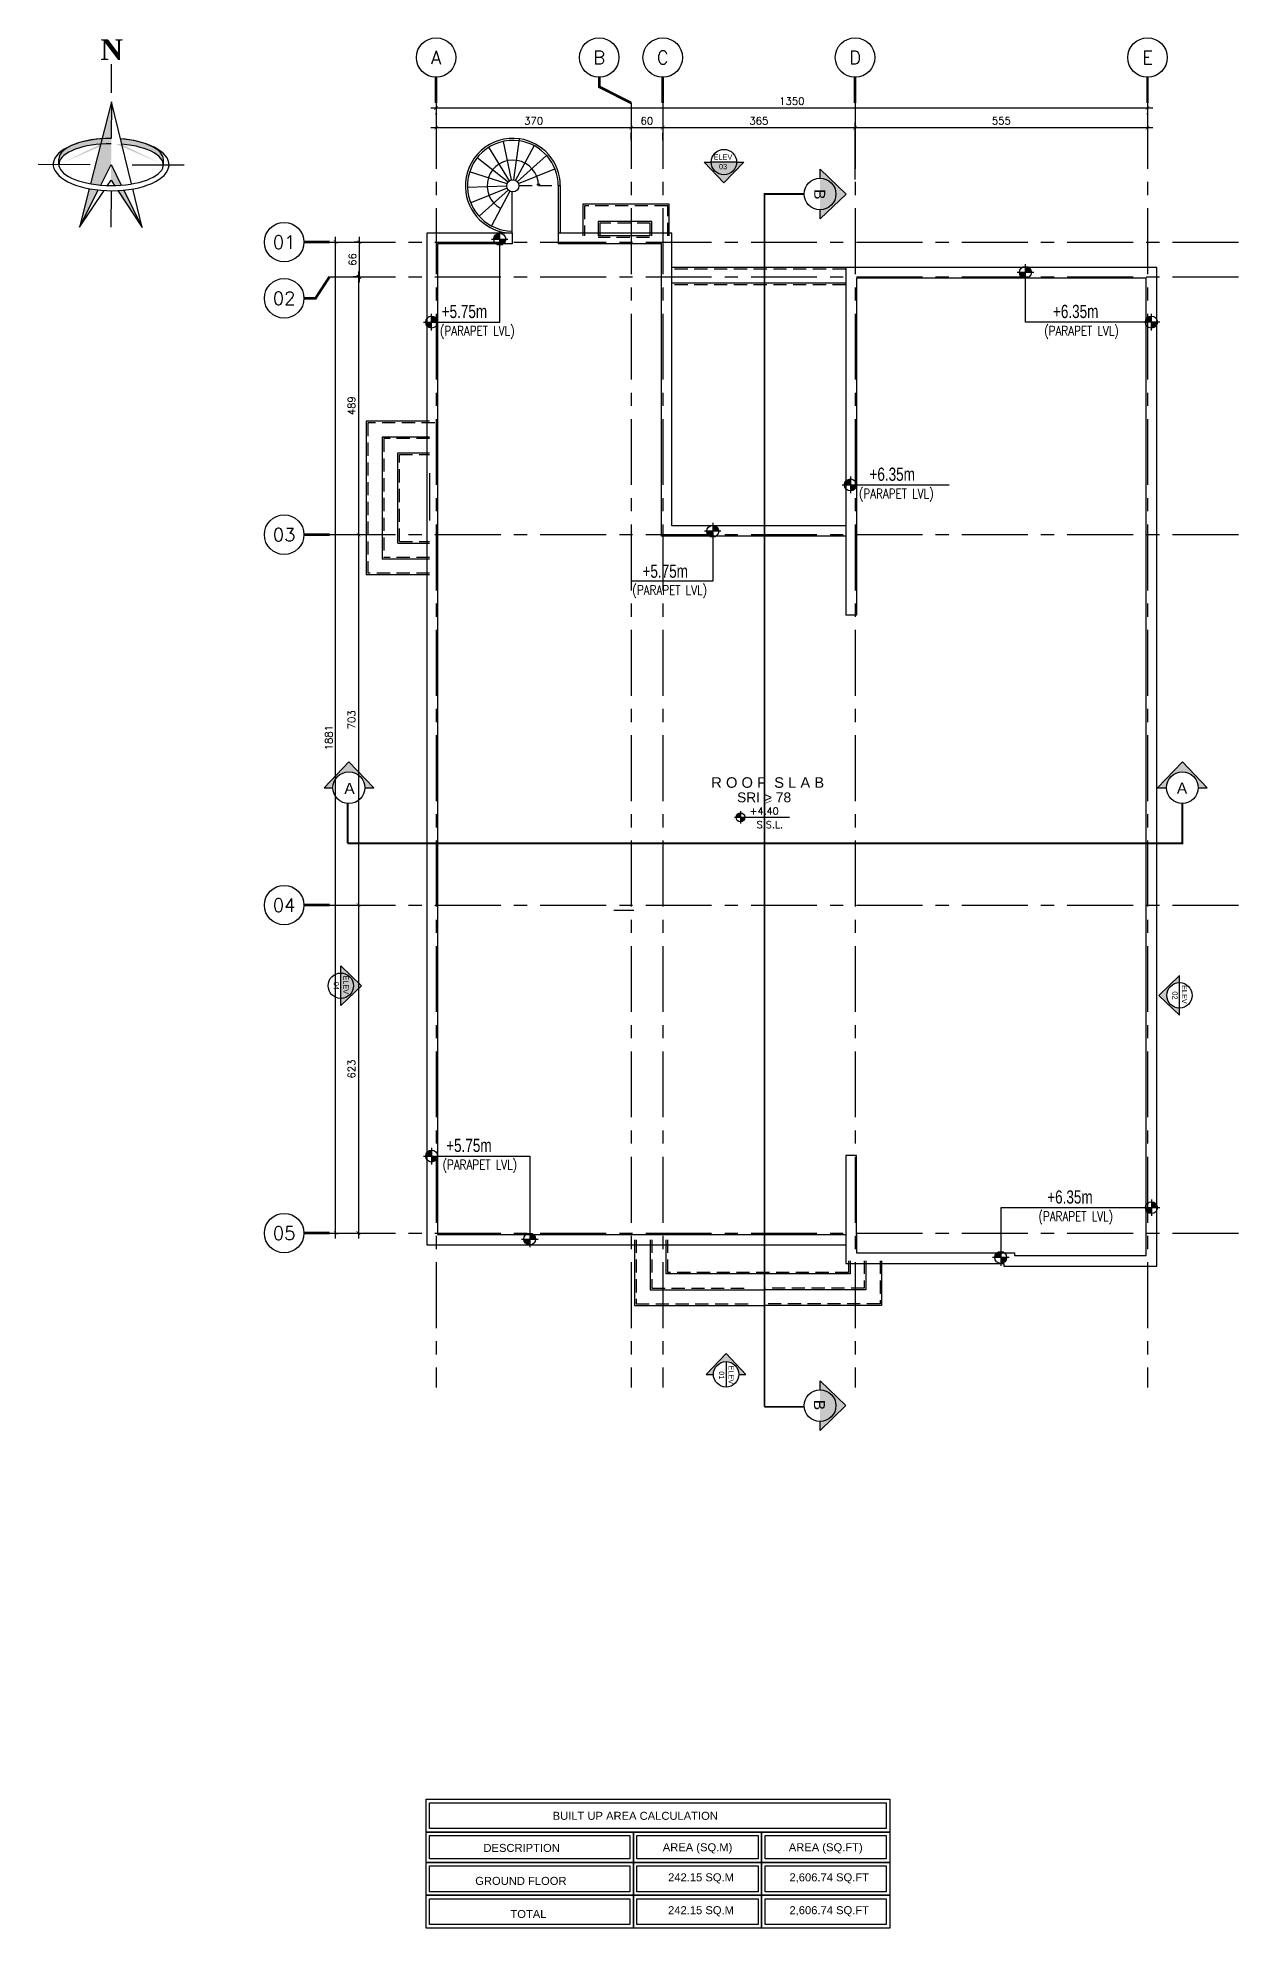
# Model space of a CAD drawing. Header units: centimetres. Extents: x -2093 to 2270, y -944 to 3084.
# Drawn here: x -23 to 2270, y -504 to 3084 of the extents above; entities that cross this region are included whole.
import ezdxf
from ezdxf.enums import TextEntityAlignment as Align

# ---------------------------------------------------------------- set-up
doc = ezdxf.new("R2010")
doc.units = ezdxf.units.CM
doc.header["$LTSCALE"] = 100
doc.header["$MEASUREMENT"] = 0
for name, pattern in [('A0-01 FLOOR PLANS$0$HIDDEN', [0.375, 0.25, -0.125]), ('GRID$0$GRID$0$XREF GRID$0$GRIDS$0$CENTER', [2, 1.25, -0.25, 0.25, -0.25]), ('GRID$0$GRIDS$0$CENTER', [2, 1.25, -0.25, 0.25, -0.25]), ('XREF CUTTING LINES$0$ACAD_ISO10W100', [18, 12, -3, 0, -3]), ('XREF CUTTING LINES$0$DASHDOT', [1, 0.5, -0.25, 0, -0.25])]:
    doc.linetypes.add(name, pattern=pattern)
for name, color, linetype in [('A0-01 FLOOR PLANS$0$$0$FINAL PLOT NORTH', 4, 'Continuous'), ('A0-01 FLOOR PLANS$0$$0$NORTH', 4, 'Continuous'), ('A0-01 FLOOR PLANS$0$LVL', 2, 'Continuous'), ('A0-01 FLOOR PLANS$0$SCHEDUALE LINES-01', 2, 'Continuous'), ('A0-01 FLOOR PLANS$0$SCHEDUALE LINES-02', 8, 'Continuous'), ('A0-01 FLOOR PLANS$0$STAIR', 4, 'Continuous'), ('A0-01 FLOOR PLANS$0$STAIRS', 4, 'Continuous'), ('A0-01 FLOOR PLANS$0$TEXT', 3, 'Continuous'), ('A0-01 FLOOR PLANS$0$WALL-01', 7, 'Continuous'), ('A0-01 FLOOR PLANS$0$WALL-02', 3, 'Continuous'), ('A0-01 FLOOR PLANS$0$WALL-03', 2, 'Continuous'), ('A0-01 FLOOR PLANS$0$WINDOW', 1, 'Continuous'), ('FURNITURE', 111, 'Continuous'), ('GRID$0$DIM IN', 1, 'Continuous'), ('GRID$0$GRID', 11, 'GRID$0$GRIDS$0$CENTER'), ('GRID$0$WOODEN DOOR', 1, 'Continuous'), ('GRID$0$XREF GRID', 11, 'GRID$0$GRID$0$XREF GRID$0$GRIDS$0$CENTER'), ('XREF CUTTING LINES$0$ELEV', 2, 'XREF CUTTING LINES$0$ACAD_ISO10W100'), ('XREF CUTTING LINES$0$SECTION LINE', 6, 'XREF CUTTING LINES$0$DASHDOT'), ('XREF CUTTING LINES$0$WALL SECT LINE', 6, 'XREF CUTTING LINES$0$DASHDOT')]:
    doc.layers.add(name, color=color, linetype=linetype)
doc.layers.add('A0-01 FLOOR PLANS$0$WALL', color=3, linetype='Continuous', lineweight=25)
doc.styles.add('A0-01 FLOOR PLANS$0$$0$FINAL PLOT$0$TNR', font='timesbd.ttf')
doc.styles.add('A0-01 FLOOR PLANS$0$ART-PS-1', font='arial.ttf', dxfattribs={"height": 20})
doc.styles.add('A0-01 FLOOR PLANS$0$ROMANS', font='romans')
doc.styles.add('A0-01 FLOOR PLANS$0$STYLE6', font='swisscl.ttf')
doc.styles.add('GRID$0$GRID$0$XREF GRID$0$GRIDS$0$18', font='romans.shx', dxfattribs={"width": 0.85, "height": 15})
doc.styles.add('GRID$0$GRIDS$0$18', font='romans.shx', dxfattribs={"width": 0.85, "height": 15})
doc.styles.add('GRID$0$ROMANS', font='romans')
doc.styles.add('XREF CUTTING LINES$0$ART', font='arial.ttf')
doc.styles.add('XREF CUTTING LINES$0$ART-PS-1', font='arial.ttf', dxfattribs={"height": 20})
doc.dimstyles.new('GRID$0$AS-17-100', dxfattribs={"dimtxt": 14, "dimasz": 7, "dimexe": 10, "dimexo": 25, "dimgap": 6, "dimtad": 1, "dimtoh": 1, "dimdec": 0, "dimdsep": 46, "dimtxsty": 'GRID$0$ROMANS', "dimblk1": 'GRID$0$_ARCHTICK', "dimblk2": 'GRID$0$_ARCHTICK', "dimsah": 1, "dimcen": 25, "dimdle": 10, "dimclrd": 1, "dimclre": 1, "dimclrt": 2, "dimadec": 0, "dimazin": 0, "dimtfac": 1, "dimtdec": 0, "dimtofl": 0, "dimtmove": 2, "dimatfit": 3, "dimldrblk": 'GRID$0$_ARCHTICK', "dimfxl": 1, "dimtolj": 1, "dimtzin": 0, "dimarcsym": 0})

# ---------------------------------------------------------------- blocks, each defined once
blk = doc.blocks.new('GRID$0$_ARCHTICK')
at = {"color": 0, "linetype": 'ByBlock', "const_width": 0.15}
blk.add_lwpolyline([(-0.5, -0.5), (0.5, 0.5)], dxfattribs=at)
blk = doc.blocks.new('*D2018')
at = {"layer": 'GRID$0$DIM IN', "color": 1, "lineweight": -2, "transparency": 16777216}
for p, q in [((-407.5, 2913.3), (-982.5, 2913.3)), ((-972.5, 2905.6), (-972.5, 2903.3)), ((-417.5, 2905.6), (-417.5, 2903.3))]:
    blk.add_line(p, q, dxfattribs=at)
at = {"layer": 'GRID$0$DIM IN', "color": 1, "lineweight": -2, "transparency": 16777216, "xscale": 7, "yscale": 7, "zscale": 7, "rotation": 180}
blk.add_blockref('GRID$0$_ARCHTICK', (-972.5, 2913.3), dxfattribs=at)
at = {"layer": 'GRID$0$DIM IN', "color": 1, "lineweight": -2, "transparency": 16777216, "xscale": 7, "yscale": 7, "zscale": 7}
blk.add_blockref('GRID$0$_ARCHTICK', (-417.5, 2913.3), dxfattribs=at)
at = {"layer": 'GRID$0$DIM IN', "color": 2, "transparency": 16777216, "insert": (-695, 2926.3), "char_height": 14, "attachment_point": 5, "style": 'GRID$0$ROMANS'}
blk.add_mtext('\\A1;555', dxfattribs=at)
blk = doc.blocks.new('*D2019')
at = {"layer": 'GRID$0$DIM IN', "color": 1, "lineweight": -2, "transparency": 16777216}
for p, q in [((-962.5, 2913.3), (-1347.5, 2913.3)), ((-972.5, 2815.2), (-972.5, 2923.3)), ((-1337.5, 2889.6), (-1337.5, 2903.3))]:
    blk.add_line(p, q, dxfattribs=at)
at = {"layer": 'GRID$0$DIM IN', "color": 1, "lineweight": -2, "transparency": 16777216, "xscale": 7, "yscale": 7, "zscale": 7, "rotation": 180}
blk.add_blockref('GRID$0$_ARCHTICK', (-1337.5, 2913.3), dxfattribs=at)
at = {"layer": 'GRID$0$DIM IN', "color": 1, "lineweight": -2, "transparency": 16777216, "xscale": 7, "yscale": 7, "zscale": 7}
blk.add_blockref('GRID$0$_ARCHTICK', (-972.5, 2913.3), dxfattribs=at)
at = {"layer": 'GRID$0$DIM IN', "color": 2, "transparency": 16777216, "insert": (-1155, 2926.3), "char_height": 14, "attachment_point": 5, "style": 'GRID$0$ROMANS'}
blk.add_mtext('\\A1;365', dxfattribs=at)
blk = doc.blocks.new('*D2020')
at = {"layer": 'GRID$0$DIM IN', "color": 1, "lineweight": -2, "transparency": 16777216}
for p, q in [((-1327.5, 2913.3), (-1407.5, 2913.3)), ((-1397.5, 2889.6), (-1397.5, 2903.3)), ((-1337.5, 2889.6), (-1337.5, 2903.3))]:
    blk.add_line(p, q, dxfattribs=at)
at = {"layer": 'GRID$0$DIM IN', "color": 1, "lineweight": -2, "transparency": 16777216, "xscale": 7, "yscale": 7, "zscale": 7, "rotation": 180}
blk.add_blockref('GRID$0$_ARCHTICK', (-1397.5, 2913.3), dxfattribs=at)
at = {"layer": 'GRID$0$DIM IN', "color": 1, "lineweight": -2, "transparency": 16777216, "xscale": 7, "yscale": 7, "zscale": 7}
blk.add_blockref('GRID$0$_ARCHTICK', (-1337.5, 2913.3), dxfattribs=at)
at = {"layer": 'GRID$0$DIM IN', "color": 2, "transparency": 16777216, "insert": (-1367.5, 2926.3), "char_height": 14, "attachment_point": 5, "style": 'GRID$0$ROMANS'}
blk.add_mtext('\\A1;60', dxfattribs=at)
blk = doc.blocks.new('*D2021')
at = {"layer": 'GRID$0$DIM IN', "color": 1, "lineweight": -2, "transparency": 16777216}
for p, q in [((-1387.5, 2913.3), (-1777.5, 2913.3)), ((-1767.5, 2935.3), (-1767.5, 2903.3)), ((-1397.5, 2925.8), (-1397.5, 2903.3))]:
    blk.add_line(p, q, dxfattribs=at)
at = {"layer": 'GRID$0$DIM IN', "color": 1, "lineweight": -2, "transparency": 16777216, "xscale": 7, "yscale": 7, "zscale": 7, "rotation": 180}
blk.add_blockref('GRID$0$_ARCHTICK', (-1767.5, 2913.3), dxfattribs=at)
at = {"layer": 'GRID$0$DIM IN', "color": 1, "lineweight": -2, "transparency": 16777216, "xscale": 7, "yscale": 7, "zscale": 7}
blk.add_blockref('GRID$0$_ARCHTICK', (-1397.5, 2913.3), dxfattribs=at)
at = {"layer": 'GRID$0$DIM IN', "color": 2, "transparency": 16777216, "insert": (-1582.5, 2926.3), "char_height": 14, "attachment_point": 5, "style": 'GRID$0$ROMANS'}
blk.add_mtext('\\A1;370', dxfattribs=at)
blk = doc.blocks.new('*D2012')
at = {"layer": 'GRID$0$DIM IN', "color": 1, "lineweight": -2, "transparency": 16777216}
for p, q in [((-1777.5, 2950.8), (-407.5, 2950.8)), ((-1767.5, 2938.3), (-1767.5, 2940.8)), ((-417.5, 2938.3), (-417.5, 2940.8))]:
    blk.add_line(p, q, dxfattribs=at)
at = {"layer": 'GRID$0$DIM IN', "color": 1, "lineweight": -2, "transparency": 16777216, "xscale": 7, "yscale": 7, "zscale": 7, "rotation": 180}
blk.add_blockref('GRID$0$_ARCHTICK', (-1767.5, 2950.8), dxfattribs=at)
at = {"layer": 'GRID$0$DIM IN', "color": 1, "lineweight": -2, "transparency": 16777216, "xscale": 7, "yscale": 7, "zscale": 7}
blk.add_blockref('GRID$0$_ARCHTICK', (-417.5, 2950.8), dxfattribs=at)
at = {"layer": 'GRID$0$DIM IN', "color": 2, "transparency": 16777216, "insert": (-1092.5, 2963.8), "char_height": 14, "attachment_point": 5, "style": 'GRID$0$ROMANS'}
blk.add_mtext('\\A1;1350', dxfattribs=at)
blk = doc.blocks.new('*D2013')
at = {"layer": 'GRID$0$DIM IN', "color": 1, "lineweight": -2, "transparency": 16777216}
for p, q in [((-1912.8, 2696.2), (-1923.3, 2696.2)), ((-1913.3, 2706.2), (-1913.3, 2620.3)), ((-1912.8, 2630.3), (-1923.3, 2630.3))]:
    blk.add_line(p, q, dxfattribs=at)
at = {"layer": 'GRID$0$DIM IN', "color": 1, "lineweight": -2, "transparency": 16777216, "xscale": 7, "yscale": 7, "zscale": 7}
for p, rotation in [((-1913.3, 2696.2), 90), ((-1913.3, 2630.3), 270)]:
    blk.add_blockref('GRID$0$_ARCHTICK', p, dxfattribs=dict(at, rotation=rotation))
at = {"layer": 'GRID$0$DIM IN', "color": 2, "transparency": 16777216, "insert": (-1926.3, 2663.2), "char_height": 14, "attachment_point": 5, "rotation": 90, "style": 'GRID$0$ROMANS'}
blk.add_mtext('\\A1;66', dxfattribs=at)
blk = doc.blocks.new('*D2014')
at = {"layer": 'GRID$0$DIM IN', "color": 1, "lineweight": -2, "transparency": 16777216}
for p, q in [((-1912.8, 2630.3), (-1924.8, 2630.3)), ((-1914.8, 2640.3), (-1914.8, 2131)), ((-1909.4, 2141), (-1904.8, 2141))]:
    blk.add_line(p, q, dxfattribs=at)
at = {"layer": 'GRID$0$DIM IN', "color": 1, "lineweight": -2, "transparency": 16777216, "xscale": 7, "yscale": 7, "zscale": 7}
for p, rotation in [((-1914.8, 2630.3), 90), ((-1914.8, 2141), 270)]:
    blk.add_blockref('GRID$0$_ARCHTICK', p, dxfattribs=dict(at, rotation=rotation))
at = {"layer": 'GRID$0$DIM IN', "color": 2, "transparency": 16777216, "insert": (-1927.8, 2385.6), "char_height": 14, "attachment_point": 5, "rotation": 90, "style": 'GRID$0$ROMANS'}
blk.add_mtext('\\A1;489', dxfattribs=at)
blk = doc.blocks.new('*D2015')
at = {"layer": 'GRID$0$DIM IN', "color": 1, "lineweight": -2, "transparency": 16777216}
for p, q in [((-1914.8, 2151), (-1914.8, 1428)), ((-1909.4, 2141), (-1904.8, 2141)), ((-1909.4, 1438), (-1904.8, 1438))]:
    blk.add_line(p, q, dxfattribs=at)
at = {"layer": 'GRID$0$DIM IN', "color": 1, "lineweight": -2, "transparency": 16777216, "xscale": 7, "yscale": 7, "zscale": 7}
for p, rotation in [((-1914.8, 2141), 90), ((-1914.8, 1438), 270)]:
    blk.add_blockref('GRID$0$_ARCHTICK', p, dxfattribs=dict(at, rotation=rotation))
at = {"layer": 'GRID$0$DIM IN', "color": 2, "transparency": 16777216, "insert": (-1927.8, 1789.5), "char_height": 14, "attachment_point": 5, "rotation": 90, "style": 'GRID$0$ROMANS'}
blk.add_mtext('\\A1;703', dxfattribs=at)
blk = doc.blocks.new('*D2016')
at = {"layer": 'GRID$0$DIM IN', "color": 1, "lineweight": -2, "transparency": 16777216}
for p, q in [((-1914.8, 1448), (-1914.8, 805.5)), ((-1909.4, 1438), (-1904.8, 1438)), ((-1909.4, 815.5), (-1904.8, 815.5))]:
    blk.add_line(p, q, dxfattribs=at)
at = {"layer": 'GRID$0$DIM IN', "color": 1, "lineweight": -2, "transparency": 16777216, "xscale": 7, "yscale": 7, "zscale": 7}
for p, rotation in [((-1914.8, 1438), 90), ((-1914.8, 815.5), 270)]:
    blk.add_blockref('GRID$0$_ARCHTICK', p, dxfattribs=dict(at, rotation=rotation))
at = {"layer": 'GRID$0$DIM IN', "color": 2, "transparency": 16777216, "insert": (-1927.8, 1126.8), "char_height": 14, "attachment_point": 5, "rotation": 90, "style": 'GRID$0$ROMANS'}
blk.add_mtext('\\A1;623', dxfattribs=at)
blk = doc.blocks.new('*D2017')
at = {"layer": 'GRID$0$DIM IN', "color": 1, "lineweight": -2, "transparency": 16777216}
for p, q in [((-1967, 2696.2), (-1948.3, 2696.2)), ((-1958.3, 805.5), (-1958.3, 2706.2)), ((-1967, 815.5), (-1948.3, 815.5))]:
    blk.add_line(p, q, dxfattribs=at)
at = {"layer": 'GRID$0$DIM IN', "color": 1, "lineweight": -2, "transparency": 16777216, "xscale": 7, "yscale": 7, "zscale": 7}
for p, rotation in [((-1958.3, 2696.2), 90), ((-1958.3, 815.5), 270)]:
    blk.add_blockref('GRID$0$_ARCHTICK', p, dxfattribs=dict(at, rotation=rotation))
at = {"layer": 'GRID$0$DIM IN', "color": 2, "transparency": 16777216, "insert": (-1971.3, 1755.8), "char_height": 14, "attachment_point": 5, "rotation": 90, "style": 'GRID$0$ROMANS'}
blk.add_mtext('\\A1;1881', dxfattribs=at)
blk = doc.blocks.new('XREF CUTTING LINES')
at = {"layer": 'XREF CUTTING LINES$0$ELEV'}
h = blk.add_hatch(color=251, dxfattribs=at)
edge = h.paths.add_edge_path()
edge.add_line((-1183.6, 2848), (-1197.2, 2848))
edge.add_ellipse((-1221.3, 2848), major_axis=(-17, -17), ratio=1, start_angle=-45, end_angle=135, ccw=False)
edge.add_line((-1245.4, 2848), (-1259, 2848))
edge.add_line((-1259, 2848), (-1221.3, 2808.6))
edge.add_line((-1221.3, 2808.6), (-1183.6, 2848))
h = blk.add_hatch(color=251, dxfattribs=at)
edge = h.paths.add_edge_path()
edge.add_line((-1948.3, 1322.7), (-1948.3, 1309.1))
edge.add_ellipse((-1948.3, 1285), major_axis=(17, -17), ratio=1, start_angle=-45, end_angle=135, ccw=False)
edge.add_line((-1948.3, 1260.9), (-1948.3, 1247.3))
edge.add_line((-1948.3, 1247.3), (-1908.9, 1285))
edge.add_line((-1908.9, 1285), (-1948.3, 1322.7))
h = blk.add_hatch(color=251, dxfattribs=at)
edge = h.paths.add_edge_path()
edge.add_line((-356.9, 1304.4), (-356.9, 1290.8))
edge.add_ellipse((-356.9, 1266.7), major_axis=(-17, -17), ratio=1, start_angle=225, end_angle=405)
edge.add_line((-356.9, 1242.6), (-356.9, 1229))
edge.add_line((-356.9, 1229), (-396.3, 1266.7))
edge.add_line((-396.3, 1266.7), (-356.9, 1304.4))
h = blk.add_hatch(color=251, dxfattribs=at)
edge = h.paths.add_edge_path()
edge.add_line((-1179.6, 547.5), (-1193.2, 547.5))
edge.add_ellipse((-1217.2, 547.5), major_axis=(-17, 17), ratio=1, start_angle=225, end_angle=405)
edge.add_line((-1241.3, 547.5), (-1254.9, 547.5))
edge.add_line((-1254.9, 547.5), (-1217.2, 586.9))
edge.add_line((-1217.2, 586.9), (-1179.6, 547.5))
at = {"layer": 'XREF CUTTING LINES$0$SECTION LINE'}
h = blk.add_hatch(color=251, dxfattribs=at)
edge = h.paths.add_edge_path()
edge.add_line((-1038.8, 2834.5), (-1038.8, 2817.5))
edge.add_ellipse((-1038.8, 2787.4), major_axis=(21.3, -21.3), ratio=1, start_angle=-45, end_angle=135, ccw=False)
edge.add_line((-1038.8, 2757.3), (-1038.8, 2740.3))
edge.add_line((-1038.8, 2740.3), (-989.6, 2787.4))
edge.add_line((-989.6, 2787.4), (-1038.8, 2834.5))
h = blk.add_hatch(color=251, dxfattribs=at)
edge = h.paths.add_edge_path()
edge.add_line((-1886, 1660.7), (-1903, 1660.7))
edge.add_ellipse((-1933.1, 1660.7), major_axis=(-21.3, 21.3), ratio=1, start_angle=225, end_angle=405)
edge.add_line((-1963.2, 1660.7), (-1980.2, 1660.7))
edge.add_line((-1980.2, 1660.7), (-1933.1, 1709.9))
edge.add_line((-1933.1, 1709.9), (-1886, 1660.7))
h = blk.add_hatch(color=251, dxfattribs=at)
edge = h.paths.add_edge_path()
edge.add_line((-304.3, 1660.8), (-321.3, 1660.8))
edge.add_ellipse((-351.4, 1660.8), major_axis=(-21.3, 21.3), ratio=1, start_angle=225, end_angle=405)
edge.add_line((-381.5, 1660.8), (-398.5, 1660.8))
edge.add_line((-398.5, 1660.8), (-351.4, 1710))
edge.add_line((-351.4, 1710), (-304.3, 1660.8))
h = blk.add_hatch(color=251, dxfattribs=at)
edge = h.paths.add_edge_path()
edge.add_line((-1038.9, 535.2), (-1038.9, 518.2))
edge.add_ellipse((-1038.9, 488.1), major_axis=(21.3, -21.3), ratio=1, start_angle=-45, end_angle=135, ccw=False)
edge.add_line((-1038.9, 458), (-1038.9, 441))
edge.add_line((-1038.9, 441), (-989.7, 488.1))
edge.add_line((-989.7, 488.1), (-1038.9, 535.2))
at = {"layer": 'XREF CUTTING LINES$0$ELEV', "color": 2, "linetype": 'Continuous'}
for p, q in [((-1197.2, 2848), (-1245.4, 2848)), ((-1948.3, 1260.9), (-1948.3, 1309.1)), ((-356.9, 1242.6), (-356.9, 1290.8)), ((-1217.2, 571.6), (-1217.2, 523.4))]:
    blk.add_line(p, q, dxfattribs=at)
for points in [[(-1183.6, 2848), (-1221.3, 2808.6), (-1259, 2848), (-1245.4, 2848)], [(-1197.2, 2848), (-1183.6, 2848)], [(-1948.3, 1322.7), (-1908.9, 1285), (-1948.3, 1247.3), (-1948.3, 1260.9)], [(-1948.3, 1309.1), (-1948.3, 1322.7)], [(-356.9, 1304.4), (-396.3, 1266.7), (-356.9, 1229), (-356.9, 1242.6)], [(-356.9, 1290.8), (-356.9, 1304.4)], [(-1179.6, 547.5), (-1217.2, 586.9), (-1254.9, 547.5), (-1241.3, 547.5)], [(-1193.2, 547.5), (-1179.6, 547.5)]]:
    blk.add_lwpolyline(points, dxfattribs=at)
for centre in [(-1221.3, 2848), (-1948.3, 1285), (-356.9, 1266.7), (-1217.2, 547.5)]:
    blk.add_circle(centre, 24.1, dxfattribs=at)
at = {"layer": 'XREF CUTTING LINES$0$SECTION LINE', "color": 2, "linetype": 'Continuous'}
for points in [[(-1038.8, 2817.5), (-1038.8, 2834.5), (-989.6, 2787.4), (-1038.8, 2740.3), (-1038.8, 2757.3)], [(-1903, 1660.7), (-1886, 1660.7), (-1933.1, 1709.9), (-1980.2, 1660.7), (-1963.2, 1660.7)], [(-321.3, 1660.8), (-304.3, 1660.8), (-351.4, 1710), (-398.5, 1660.8), (-381.5, 1660.8)], [(-1038.9, 518.2), (-1038.9, 535.2), (-989.7, 488.1), (-1038.9, 441), (-1038.9, 458)]]:
    blk.add_lwpolyline(points, dxfattribs=at)
for centre in [(-1038.8, 2787.4), (-1933.1, 1660.7), (-351.4, 1660.8), (-1038.9, 488.1)]:
    blk.add_circle(centre, 30.1, dxfattribs=at)
at = {"layer": 'XREF CUTTING LINES$0$WALL SECT LINE', "const_width": 3.32}
for points in [[(-1068.9, 2787.4), (-1144.4, 2787.4), (-1144.4, 485.9)], [(-351.4, 1630.7), (-351.4, 1555.2), (-1935.3, 1555.2)], [(-1935.3, 1555.2), (-1935.3, 1630.7)], [(-1144.4, 485.9), (-1068.9, 485.9)]]:
    blk.add_lwpolyline(points, dxfattribs=at)
at = {"layer": 'XREF CUTTING LINES$0$WALL SECT LINE', "color": 6}
for points in [[(-1144.4, 2787.4), (-1068.9, 2787.4)], [(-351.4, 1555.2), (-351.4, 1630.7)]]:
    blk.add_lwpolyline(points, dxfattribs=at)
at = {"layer": 'XREF CUTTING LINES$0$ELEV', "style": 'XREF CUTTING LINES$0$ART-PS-1'}
for s, p in [('ELEV', (-1223.2, 2857.6)), ('03', (-1223, 2839.5))]:
    blk.add_text(s, height=9.95, dxfattribs=at).set_placement(p, align=Align.MIDDLE_CENTER)
for s, p in [('04', (-1956.7, 1284.7)), ('ELEV', (-1938.7, 1286.9)), ('02', (-365.3, 1266.5)), ('ELEV', (-347.3, 1268.6)), ('01', (-1225.7, 545.7)), ('ELEV', (-1207.6, 546.6))]:
    blk.add_text(s, height=9.95, rotation=270, dxfattribs=at).set_placement(p, align=Align.MIDDLE_CENTER)
at = {"layer": 'XREF CUTTING LINES$0$SECTION LINE', "color": 2, "style": 'XREF CUTTING LINES$0$ART'}
for p in [(-1039.6, 2786.8), (-1040.1, 489.3)]:
    blk.add_text('B', height=20.9, rotation=270, dxfattribs=at).set_placement(p, align=Align.MIDDLE_CENTER)
for p in [(-1931.9, 1659.5), (-352, 1660)]:
    blk.add_text('A', height=20.9, dxfattribs=at).set_placement(p, align=Align.MIDDLE_CENTER)
blk = doc.blocks.new('A0-01 FLOOR PLANS$0$03')
at = {"layer": 'A0-01 FLOOR PLANS$0$STAIRS', "color": 8}
for p, q in [((4137.5, 2708), (4040, 2708)), ((4510, 2648), (4180, 2648)), ((4510, 2618), (4180, 2618)), ((3600, 2356.2), (3600, 2064.7)), ((3720, 2356.2), (3600, 2356.2)), ((3630, 2326.2), (3630, 2094.7)), ((3720, 2326.2), (3630, 2326.2)), ((3660, 2124.7), (3660, 2296.2)), ((3660, 2296.2), (3720, 2296.2)), ((3720, 2258), (3720, 2168)), ((3660, 2124.7), (3720, 2124.7)), ((3720, 2094.7), (3630, 2094.7)), ((3720, 2064.7), (3600, 2064.7)), ((4108.9, 803), (4108.9, 678)), ((4138.9, 803), (4138.9, 708)), ((4168.9, 738), (4168.9, 803)), ((4518, 763), (4518, 738)), ((4548, 763), (4548, 708)), ((4578, 763), (4578, 678)), ((4518, 738), (4168.9, 738)), ((4138.9, 708), (4355.1, 708)), ((4548, 708), (4355.1, 708)), ((4108.9, 678), (4355.1, 678)), ((4578, 678), (4355.1, 678))]:
    blk.add_line(p, q, dxfattribs=at)
at = {"layer": 'A0-01 FLOOR PLANS$0$STAIRS', "color": 8, "linetype": 'A0-01 FLOOR PLANS$0$HIDDEN'}
for p, q in [((4137.5, 2705), (4040, 2705)), ((4510, 2645), (4180, 2645)), ((4510, 2615), (4180, 2615)), ((3603, 2353.2), (3603, 2067.7)), ((3730, 2353.2), (3603, 2353.2)), ((3633, 2323.2), (3633, 2097.7)), ((3720, 2323.2), (3633, 2323.2)), ((3663, 2127.7), (3663, 2293.2)), ((3663, 2293.2), (3720, 2293.2)), ((3663, 2127.7), (3720, 2127.7)), ((3720, 2097.7), (3633, 2097.7)), ((3720, 2067.7), (3603, 2067.7)), ((4111.9, 803), (4111.9, 681)), ((4141.9, 803), (4141.9, 711)), ((4171.9, 803), (4171.9, 741)), ((4515, 763), (4515, 741)), ((4545, 763), (4545, 711)), ((4575, 763), (4575, 681)), ((4515, 741), (4171.9, 741)), ((4141.9, 711), (4328.7, 711)), ((4545, 711), (4355.1, 711)), ((4111.9, 681), (4328.7, 681)), ((4575, 681), (4355.1, 681))]:
    blk.add_line(p, q, dxfattribs=at)
at = {"layer": 'A0-01 FLOOR PLANS$0$STAIRS', "color": 8}
for points in [[(4175, 2708), (4175, 2768), (4011.1, 2768), (4011.1, 2708)], [(4142, 2708), (4142, 2735), (4040, 2735), (4040, 2708)]]:
    blk.add_lwpolyline(points, dxfattribs=at)
at = {"layer": 'A0-01 FLOOR PLANS$0$STAIRS', "color": 8, "linetype": 'A0-01 FLOOR PLANS$0$HIDDEN'}
for points in [[(4172, 2708), (4172, 2765), (4014.1, 2765), (4014.1, 2708)], [(4139, 2708), (4139, 2732), (4043, 2732), (4043, 2708)]]:
    blk.add_lwpolyline(points, dxfattribs=at)
blk = doc.blocks.new('A0-01 FLOOR PLANS$0$spiral')
at = {"layer": 'A0-01 FLOOR PLANS$0$STAIR'}
for p, q in [((872, 2812.7), (832.4, 2876.1)), ((875.7, 2814.2), (860.1, 2887.3)), ((879.7, 2814.3), (890.6, 2892.1)), ((883.4, 2813.1), (918.5, 2879.1)), ((869.1, 2810), (810.1, 2856.1)), ((886.6, 2810.6), (942.1, 2860.7)), ((888.7, 2807.3), (958, 2835.3)), ((866.6, 2802.6), (791.9, 2800)), ((867.2, 2806.5), (796.1, 2829.6)), ((867.5, 2798.7), (798.1, 2770.7)), ((964.3, 2803.4), (968.1, 2803.4)), ((964.3, 2803.4), (964.3, 2713)), ((968.1, 2803.4), (968.1, 2713)), ((869.6, 2795.3), (814, 2745.3)), ((872.7, 2792.9), (837.6, 2726.9)), ((876.7, 2713), (876.7, 2791.6))]:
    blk.add_line(p, q, dxfattribs=at)
at = {"layer": 'A0-01 FLOOR PLANS$0$STAIR', "linetype": 'A0-01 FLOOR PLANS$0$HIDDEN'}
blk.add_line((889.5, 2803.4), (964.3, 2803.4), dxfattribs=at)
at = {"layer": 'A0-01 FLOOR PLANS$0$STAIR'}
blk.add_lwpolyline([(929.3, 2807), (926.9, 2803.4), (924.3, 2806.8)], dxfattribs=at)
blk.add_circle((878.1, 2803), 11.4, dxfattribs=at)
for centre, radius, start, end in [((878.1, 2803), 90, 82.0015, 182.0015), ((878.1, 2803), 86.2, 82.0015, 182.0015), ((878.1, 2803), 86.2, 0.2654, 82.0015), ((878.1, 2803), 90, 0.2542, 82.0015), ((878.1, 2803), 48.8, 0.4687, 242.0015), ((878.1, 2803), 90, 182.0015, 269.1226), ((878.1, 2803), 86.2, 182.0015, 269.0838), ((901, 2844.8), 48.8, 302.0015, 302.1027)]:
    blk.add_arc(centre, radius, start, end, dxfattribs=at)
blk = doc.blocks.new('A0-01 FLOOR PLANS$0$$0$FINAL PLOT$0$NORTH-03')
at = {"layer": 'A0-01 FLOOR PLANS$0$$0$FINAL PLOT NORTH'}
h = blk.add_hatch(color=256, dxfattribs=at)
edge = h.paths.add_edge_path()
edge.add_line((378.6, -237.6), (378.6, -281.7))
edge.add_line((378.6, -281.7), (357, -324.9))
edge.add_ellipse((378.6, -281.7), major_axis=(110.1, 0), ratio=0.399921, start_angle=246.9258, end_angle=258.6923, ccw=False)
edge.add_line((335.4, -322.2), (356.4, -238.5))
edge.add_ellipse((378.6, -281.7), major_axis=(110.1, 0), ratio=0.399921, start_angle=90, end_angle=101.6552, ccw=False)
edge = h.paths.add_edge_path()
edge.add_ellipse((378.6, -281.7), major_axis=(122.1, 0), ratio=0.450994, start_angle=247.9688, end_angle=257.2925)
edge.add_line((351.8, -335.4), (312.5, -413.8))
edge.add_line((312.5, -413.8), (332.8, -332.7))
edge = h.paths.add_edge_path()
edge.add_ellipse((378.6, -281.7), major_axis=(122.1, 0), ratio=0.450994, start_angle=90, end_angle=99.1655)
edge.add_line((359.2, -227.3), (378.6, -149.5))
edge.add_line((378.6, -149.5), (378.6, -226.6))
h = blk.add_hatch(color=256, dxfattribs=at)
edge = h.paths.add_edge_path()
edge.add_ellipse((378.6, -281.7), major_axis=(110.1, 0), ratio=0.399921, start_angle=101.6552, end_angle=180, ccw=False)
edge.add_line((356.4, -238.5), (359.2, -227.3))
edge.add_ellipse((378.6, -281.7), major_axis=(122.1, 0), ratio=0.450994, start_angle=99.1655, end_angle=126.2962)
edge.add_ellipse((378.6, -270.5), major_axis=(110.1, 0), ratio=0.399921, start_angle=131.0071, end_angle=180)
edge.add_line((268.5, -270.5), (268.5, -281.4))
edge = h.paths.add_edge_path()
edge.add_ellipse((378.6, -281.7), major_axis=(110.1, 0), ratio=0.399921, start_angle=90, end_angle=101.6552, ccw=False)
edge.add_line((378.6, -237.6), (378.6, -226.6))
edge.add_ellipse((378.6, -281.7), major_axis=(122.1, 0), ratio=0.450994, start_angle=90, end_angle=99.1655)
edge.add_line((359.2, -227.3), (356.4, -238.5))
edge = h.paths.add_edge_path()
edge.add_ellipse((378.6, -281.7), major_axis=(122.1, 0), ratio=0.450994, start_angle=413.7038, end_angle=440.8345)
edge.add_line((398.1, -227.3), (400.9, -238.5))
edge.add_ellipse((378.6, -281.7), major_axis=(110.1, 0), ratio=0.399921, start_angle=360, end_angle=438.3448, ccw=False)
edge.add_line((488.8, -281.4), (488.8, -270.5))
edge.add_ellipse((378.6, -270.5), major_axis=(110.1, 0), ratio=0.399921, start_angle=0, end_angle=48.9929)
h = blk.add_hatch(color=256, dxfattribs=at)
edge = h.paths.add_edge_path()
edge.add_ellipse((378.6, -281.7), major_axis=(110.1, 0), ratio=0.399921, start_angle=273.7883, end_angle=281.3077)
edge.add_line((400.2, -324.9), (378.6, -281.7))
edge.add_line((378.6, -281.7), (378.6, -314.7))
edge.add_line((378.6, -314.7), (385.9, -325.6))
edge = h.paths.add_edge_path()
edge.add_line((444.7, -413.8), (405.5, -335.4))
edge.add_ellipse((378.6, -281.7), major_axis=(122.1, 0), ratio=0.450994, start_angle=276.7859, end_angle=282.7075, ccw=False)
edge.add_line((393, -336.3), (444.7, -413.8))
for p, q in [((378.6, -130.7), (378.3, -70.1)), ((378.6, -149.5), (335.4, -322.2)), ((378.6, -149.5), (378.6, -226.6)), ((421.8, -322.2), (378.6, -149.5)), ((268.5, -281.7), (268.5, -270.5)), ((488.8, -281.7), (488.8, -270.5)), ((224.6, -281.7), (334.6, -281.7)), ((357, -324.9), (378.6, -281.7)), ((371.3, -325.6), (378.6, -314.7)), ((378.6, -281.7), (400.2, -324.9)), ((378.6, -314.7), (385.9, -325.6)), ((422.7, -281.7), (532.7, -281.7)), ((332.8, -332.7), (312.5, -413.8)), ((312.5, -413.8), (351.8, -335.4)), ((312.5, -413.8), (364.2, -336.3)), ((378.6, -336.7), (378.6, -413.8)), ((393, -336.3), (444.7, -413.8)), ((405.5, -335.4), (444.7, -413.8)), ((444.7, -413.8), (424.4, -332.7))]:
    blk.add_line(p, q, dxfattribs=at)
for centre, major_axis, ratio, start_param, end_param in [((378.6, -281.7), (122.1, 0), 0.450994, 1.570796, 7.694013), ((378.6, -281.7), (110.1, 0), 0.399921, 1.570796, 7.65056), ((378.6, -270.5), (110.1, 0), 0.399921, 1.570796, 3.141593), ((378.6, -270.5), (110.1, 0), 0.399921, 0, 1.393624)]:
    blk.add_ellipse(centre, major_axis=major_axis, ratio=ratio, start_param=start_param, end_param=end_param, dxfattribs=at)
at = {"layer": 'A0-01 FLOOR PLANS$0$$0$FINAL PLOT NORTH', "style": 'A0-01 FLOOR PLANS$0$$0$FINAL PLOT$0$TNR'}
blk.add_text('N', height=44, rotation=0.2538, dxfattribs=at).set_placement((378.6, -39.3), align=Align.MIDDLE)
blk = doc.blocks.new('A0-01 FLOOR PLANS$0$PLANLEV')
h = blk.add_hatch(color=256)
h.paths.add_polyline_path([(0.495, -0.126, 0.414214), (0.621, 0), (0.495, 0)])
h.paths.add_polyline_path([(0.495, 0), (0.495, 0.126, 0.414214), (0.369, 0)])
for p, q in [((0.331, 0), (1.872, 0)), ((0.495, 0.171), (0.495, -0.177))]:
    blk.add_line(p, q)
blk.add_circle((0.495, 0), 0.126)
blk = doc.blocks.new('A0-01 FLOOR PLANS$0$LIP')
blk.add_blockref('A0-01 FLOOR PLANS$0$PLANLEV', (-0.36, 0))
at = {"style": 'A0-01 FLOOR PLANS$0$ROMANS'}
for tag, p in [('%%P0.00', (31.973, 0.077)), ('F.F.L.', (27.619, -0.306))]:
    blk.add_attdef(tag, text='', height=0.2, dxfattribs=at).set_placement(p, align=Align.CENTER)
blk = doc.blocks.new('A0-01 FLOOR PLANS$0$RWQWQ')
at = {"layer": 'A0-01 FLOOR PLANS$0$TEXT', "const_width": 1}
blk.add_lwpolyline([(14.4, -6.3), (1.9, -11.4)], dxfattribs=at)
at = {"layer": 'A0-01 FLOOR PLANS$0$TEXT', "style": 'A0-01 FLOOR PLANS$0$ART-PS-1'}
blk.add_text('SRI > 78', height=18.75, dxfattribs=at).set_placement((0, 0), align=Align.MIDDLE_CENTER)
blk = doc.blocks.new('GRID')
at = {"layer": 'GRID$0$WOODEN DOOR'}
blk.add_line((-1392.1, 1428), (-1430.1, 1428), dxfattribs=at)
at = {"layer": 'GRID$0$XREF GRID'}
for p, q in [((-1767.5, 2960.3, 0), (-1767.5, 522.8)), ((-1397.5, 2960.3, 0), (-1397.5, 522.8, 0)), ((-1337.5, 2960.3), (-1337.5, 522.8, 0)), ((-972.5, 2960.3, 0), (-972.5, 522.8)), ((-417.5, 2960.3, 0), (-417.5, 522.8)), ((-1969.8, 2696.2), (-230.2, 2696.2)), ((-1969.8, 2630.3), (-230.2, 2630.3)), ((-1969.8, 2141), (-230.2, 2141)), ((-1969.8, 1438), (-230.2, 1438)), ((-1969.8, 815.5), (-230.2, 815.5))]:
    blk.add_line(p, q, dxfattribs=at)
at = {"layer": 'GRID$0$XREF GRID', "color": 3, "linetype": 'Continuous', "const_width": 5, "elevation": 0}
for points in [[(-1767.5, 3008.9), (-1767.5, 2960.3)], [(-1458, 3008.9), (-1458, 2991), (-1397.5, 2960.3)], [(-972.5, 3008.9), (-972.5, 2960.3)], [(-417.5, 3008.9), (-417.5, 2960.3)]]:
    blk.add_lwpolyline(points, dxfattribs=at)
at = {"layer": 'GRID$0$XREF GRID', "color": 3, "linetype": 'Continuous', "const_width": 5}
for points in [[(-1337.5, 3008.9), (-1337.5, 2960.3)], [(-1969.8, 2696.2), (-2018.4, 2696.2)], [(-1969.8, 2630.3), (-1996.4, 2589.5), (-2018.4, 2589.5)], [(-1969.8, 2141), (-2018.4, 2141)], [(-1969.8, 1438), (-2018.4, 1438)], [(-1969.8, 815.5), (-2018.4, 815.5)]]:
    blk.add_lwpolyline(points, dxfattribs=at)
at = {"layer": 'GRID$0$XREF GRID', "color": 3, "linetype": 'Continuous'}
for centre in [(-1767.5, 3046.4, 0), (-1458, 3046.4, 0), (-1337.5, 3046.4), (-972.5, 3046.4, 0), (-417.5, 3046.4, 0), (-2055.9, 2696.2), (-2055.9, 2589.5), (-2055.9, 2141), (-2055.9, 1438), (-2055.9, 815.5)]:
    blk.add_circle(centre, 37.5, dxfattribs=at)
at = {"layer": 'GRID$0$GRID', "color": 4, "linetype": 'Continuous', "style": 'GRID$0$GRIDS$0$18'}
for s, p in [('A', (-1767.5, 3046.4, 0)), ('B', (-1458, 3046.4, 0)), ('C', (-1337.5, 3046.4)), ('D', (-972.5, 3046.4, 0)), ('E', (-417.5, 3046.4, 0))]:
    blk.add_text(s, height=25, dxfattribs=at).set_placement(p, align=Align.MIDDLE)
at = {"layer": 'GRID$0$XREF GRID', "color": 4, "linetype": 'Continuous', "style": 'GRID$0$GRID$0$XREF GRID$0$GRIDS$0$18'}
for s, p in [('01', (-2055.9, 2696.2)), ('02', (-2055.9, 2589.5)), ('03', (-2055.9, 2141)), ('04', (-2055.9, 1438)), ('05', (-2055.9, 815.5))]:
    blk.add_text(s, height=25, dxfattribs=at).set_placement(p, align=Align.MIDDLE)
at = {"layer": 'GRID$0$DIM IN'}
for base, p1, p2, picture, middle in [((-417.5, 2950.8), (-1767.5, 2963.3, 0), (-417.5, 2963.3, 0), '*D2012', (-1092.5, 2963.8)), ((-1767.5, 2913.3), (-1397.5, 2950.8), (-1767.5, 2960.3, 0), '*D2021', (-1582.5, 2926.3)), ((-1397.5, 2913.3), (-1337.5, 2914.6), (-1397.5, 2914.6, 0), '*D2020', (-1367.5, 2926.3)), ((-1337.5, 2913.3), (-972.5, 2790.2, 0), (-1337.5, 2914.6), '*D2019', (-1155, 2926.3)), ((-972.5, 2913.3), (-417.5, 2930.6, 0), (-972.5, 2930.6, 0), '*D2018', (-695, 2926.3))]:
    dim = blk.add_linear_dim(base=base, p1=p1, p2=p2, dimstyle='GRID$0$AS-17-100', dxfattribs=at)
    dim.commit()
    dim.dimension.update_dxf_attribs({"geometry": picture, "text_midpoint": middle})
for base, p1, p2, picture, middle in [((-1958.3, 2696.2), (-1992, 815.5), (-1992, 2696.2), '*D2017', (-1971.3, 1755.8)), ((-1913.3, 2630.3), (-1887.8, 2696.2, 0), (-1887.8, 2630.3), '*D2013', (-1926.3, 2663.2)), ((-1914.8, 2141), (-1887.8, 2630.3), (-1934.4, 2141), '*D2014', (-1927.8, 2385.6)), ((-1914.8, 1438), (-1934.4, 2141), (-1934.4, 1438), '*D2015', (-1927.8, 1789.5)), ((-1914.7570263, 815.5), (-1934.3958883, 1438), (-1934.3958883, 815.5), '*D2016', (-1927.7570263, 1126.75))]:
    dim = blk.add_linear_dim(base=base, p1=p1, p2=p2, angle=90, dimstyle='GRID$0$AS-17-100', dxfattribs=at)
    dim.commit()
    dim.dimension.update_dxf_attribs({"geometry": picture, "text_midpoint": middle})
blk = doc.blocks.new('A0-01 FLOOR PLANS')
at = {"layer": 'A0-01 FLOOR PLANS$0$LVL'}
h = blk.add_hatch(color=256, dxfattribs=at)
h.paths.add_polyline_path([(853.2, 2712.9, 0.414214), (841.9, 2701.7), (853.2, 2701.7)])
h.paths.add_polyline_path([(864.4, 2701.7), (853.2, 2701.7), (853.2, 2690.4, 0.414214)])
h = blk.add_hatch(color=256, dxfattribs=at)
h.paths.add_polyline_path([(1850.8, 2650, -0.414214), (1862.1, 2638.7), (1850.8, 2638.7)])
h.paths.add_polyline_path([(1839.6, 2638.7), (1850.8, 2638.7), (1850.8, 2627.5, -0.414214)])
h = blk.add_hatch(color=256, dxfattribs=at)
h.paths.add_polyline_path([(712.8, 2544.3, 0.414214), (724, 2533), (724, 2544.3)])
h.paths.add_polyline_path([(724, 2555.5), (724, 2544.3), (735.3, 2544.3, 0.414214)])
h = blk.add_hatch(color=256, dxfattribs=at)
h.paths.add_polyline_path([(2101.2, 2544.3, -0.414214), (2090, 2533), (2090, 2544.3)])
h.paths.add_polyline_path([(2090, 2555.5), (2090, 2544.3), (2078.7, 2544.3, -0.414214)])
h = blk.add_hatch(color=256, dxfattribs=at)
h.paths.add_polyline_path([(1507.5, 2235.4, -0.414214), (1518.8, 2246.7), (1518.8, 2235.4)])
h.paths.add_polyline_path([(1518.8, 2224.2), (1518.8, 2235.4), (1530, 2235.4, -0.414214)])
h = blk.add_hatch(color=256, dxfattribs=at)
h.paths.add_polyline_path([(1257.4, 2158.7, -0.414214), (1268.6, 2147.5), (1257.4, 2147.5)])
h.paths.add_polyline_path([(1246.1, 2147.5), (1257.4, 2147.5), (1257.4, 2136.2, -0.414214)])
h = blk.add_hatch(color=256, dxfattribs=at)
h.paths.add_polyline_path([(712.8, 961.7, -0.414214), (724, 973), (724, 961.7)])
h.paths.add_polyline_path([(724, 950.5), (724, 961.7), (735.3, 961.7, -0.414214)])
h = blk.add_hatch(color=256, dxfattribs=at)
h.paths.add_polyline_path([(2101.2, 863.8, 0.414214), (2090, 875), (2090, 863.8)])
h.paths.add_polyline_path([(2090, 852.5), (2090, 863.8), (2078.7, 863.8, 0.414214)])
h = blk.add_hatch(color=256, dxfattribs=at)
h.paths.add_polyline_path([(910.1, 793.1, -0.414214), (898.9, 804.3), (910.1, 804.3)])
h.paths.add_polyline_path([(921.4, 804.3), (910.1, 804.3), (910.1, 815.6, -0.414214)])
h = blk.add_hatch(color=256, dxfattribs=at)
h.paths.add_polyline_path([(1803.9, 758.1, 0.414214), (1815.2, 769.3), (1803.9, 769.3)])
h.paths.add_polyline_path([(1792.7, 769.3), (1803.9, 769.3), (1803.9, 780.6, 0.414214)])
for p, q in [((837.4, 2701.7), (868.9, 2701.7)), ((1866.6, 2638.7), (1835.1, 2638.7)), ((724, 2528.5), (724, 2560)), ((2090, 2528.5), (2090, 2560)), ((1518.8, 2251.2, 0), (1518.8, 2219.7, 0)), ((1273.1, 2147.5), (1241.6, 2147.5)), ((724, 977.5), (724, 946)), ((2090, 879.5), (2090, 848)), ((894.4, 804.3), (925.9, 804.3)), ((1819.7, 769.3), (1788.2, 769.3))]:
    blk.add_line(p, q, dxfattribs=at)
for points in [[(708.3, 2544.3), (853.2, 2544.3), (853.2, 2717.4)], [(2105.7, 2544.3), (1850.8, 2544.3), (1850.8, 2654.5)], [(1257.4, 2163.2), (1257.4, 2053), (1103.9, 2053)], [(708.3, 961.7), (910.1, 961.7), (910.1, 788.6)], [(2105.7, 863.8), (1803.9, 863.8), (1803.9, 753.6)]]:
    blk.add_lwpolyline(points, dxfattribs=at)
at = {"layer": 'A0-01 FLOOR PLANS$0$LVL', "elevation": 0}
blk.add_lwpolyline([(1503, 2235.4), (1705.8, 2235.4)], dxfattribs=at)
at = {"layer": 'A0-01 FLOOR PLANS$0$LVL'}
for centre in [(853.2, 2701.7), (1850.8, 2638.7), (724, 2544.3), (2090, 2544.3), (1518.8, 2235.4, 0), (1257.4, 2147.5), (724, 961.7), (2090, 863.8), (910.1, 804.3), (1803.9, 769.3)]:
    blk.add_circle(centre, 11.3, dxfattribs=at)
at = {"layer": 'A0-01 FLOOR PLANS$0$SCHEDUALE LINES-01'}
for points in [[(713.4, -258.6), (1593.5, -258.6), (1593.5, -321.1), (713.4, -321.1)], [(713.4, -321.1), (1106.9, -321.1), (1106.9, -378.6), (713.4, -378.6)], [(1106.9, -321.1), (1350.2, -321.1), (1350.2, -378.6), (1106.9, -378.6)], [(1350.2, -321.1), (1593.5, -321.1), (1593.5, -378.6), (1350.2, -378.6)], [(713.4, -378.6), (1106.9, -378.6), (1106.9, -441.1), (713.4, -441.1)], [(1106.9, -378.6), (1350.2, -378.6), (1350.2, -441.1), (1106.9, -441.1)], [(1350.2, -378.6), (1593.5, -378.6), (1593.5, -441.1), (1350.2, -441.1)], [(713.4, -441.1), (1106.9, -441.1), (1106.9, -503.5), (713.4, -503.5)], [(1106.9, -441.1), (1350.2, -441.1), (1350.2, -503.5), (1106.9, -503.5)], [(1350.2, -441.1), (1593.5, -441.1), (1593.5, -503.5), (1350.2, -503.5)]]:
    blk.add_lwpolyline(points, close=True, dxfattribs=at)
at = {"layer": 'A0-01 FLOOR PLANS$0$SCHEDUALE LINES-02'}
for points in [[(720.1, -265.4), (1586.8, -265.4), (1586.8, -314.4), (720.1, -314.4)], [(720.1, -327.8), (1100.2, -327.8), (1100.2, -371.8), (720.1, -371.8)], [(1113.7, -327.8), (1343.5, -327.8), (1343.5, -371.8), (1113.7, -371.8)], [(1357, -327.8), (1586.8, -327.8), (1586.8, -371.8), (1357, -371.8)], [(720.1, -385.3), (1100.2, -385.3), (1100.2, -434.3), (720.1, -434.3)], [(1113.7, -385.3), (1343.5, -385.3), (1343.5, -434.3), (1113.7, -434.3)], [(1357, -385.3), (1586.8, -385.3), (1586.8, -434.3), (1357, -434.3)], [(720.1, -447.8), (1100.2, -447.8), (1100.2, -496.8), (720.1, -496.8)], [(1113.7, -447.8), (1343.5, -447.8), (1343.5, -496.8), (1113.7, -496.8)], [(1357, -447.8), (1586.8, -447.8), (1586.8, -496.8), (1357, -496.8)]]:
    blk.add_lwpolyline(points, close=True, dxfattribs=at)
at = {"layer": 'A0-01 FLOOR PLANS$0$WALL-02'}
for p, q in [((2100, 2648), (1510, 2648)), ((1510, 2648), (1510, 2138)), ((2080, 2628), (1530, 2628)), ((1530, 2628), (1530, 1988)), ((2080, 773), (2080, 2628)), ((2100, 753), (2100, 2648)), ((1510, 2138), (1510, 1988)), ((1530, 1988), (1510, 1988)), ((1530, 963), (1510, 963)), ((1510, 963), (1510, 813)), ((1530, 813), (1530, 963)), ((1510, 813), (1510, 758)), ((1530, 813), (1530, 778)), ((1510, 758), (1810, 758)), ((1530, 778), (1830, 778)), ((1810, 758), (1810, 753)), ((1830, 778), (1830, 773)), ((1830, 773), (2080, 773)), ((1810, 753), (2100, 753))]:
    blk.add_line(p, q, dxfattribs=at)
at = {"layer": 'A0-01 FLOOR PLANS$0$WALL-03'}
for p, q in [((715, 2713), (715, 793)), ((876.7, 2713), (715, 2713)), ((735, 2693), (735, 813)), ((876.7, 2693), (735, 2693)), ((876.7, 2713), (876.7, 2693)), ((1180, 2713), (964.3, 2713)), ((964.3, 2713), (964.3, 2693)), ((1160, 2693), (964.3, 2693)), ((1160, 2138), (1160, 2693)), ((1180, 2158), (1180, 2713)), ((1510, 2158), (1180, 2158)), ((1510, 2138), (1160, 2138)), ((715, 793), (1510, 793)), ((735, 813), (1510, 813))]:
    blk.add_line(p, q, dxfattribs=at)
at = {"layer": 'A0-01 FLOOR PLANS$0$$0$NORTH', "xscale": 0.9000000000000006, "yscale": 0.9000000000000006, "zscale": 0.9000000000000006, "rotation": 359.746219693848}
blk.add_blockref('A0-01 FLOOR PLANS$0$$0$FINAL PLOT$0$NORTH-03', (-223.8, 3098.3), dxfattribs=at)
at = {"layer": 'A0-01 FLOOR PLANS$0$LVL'}
ref = blk.add_blockref('A0-01 FLOOR PLANS$0$LIP', (1301, 1604.6, 0), dxfattribs=dict(at, xscale=67.50000000000114, yscale=67.50000000000114, zscale=67.50000000000114))
ref.add_attrib('F.F.L.', 'S.S.L.', dxfattribs={"layer": '0', "height": 13.5, "rotation": 360, "style": 'A0-01 FLOOR PLANS$0$ROMANS'}).set_placement((1365.9, 1583.9, 0), align=Align.CENTER)
ref.add_attrib('%%P0.00', '+4.40', dxfattribs={"layer": '0', "height": 13.5, "rotation": 360, "style": 'A0-01 FLOOR PLANS$0$ROMANS'}).set_placement((1355, 1609.8, 0), align=Align.CENTER)
at = {"layer": 'A0-01 FLOOR PLANS$0$STAIRS'}
blk.add_blockref('A0-01 FLOOR PLANS$0$03', (-3000, 0), dxfattribs=at)
at = {"layer": 'A0-01 FLOOR PLANS$0$TEXT'}
blk.add_blockref('A0-01 FLOOR PLANS$0$RWQWQ', (1354.9, 1642.5, 0), dxfattribs=at)
at = {"layer": 'A0-01 FLOOR PLANS$0$WALL'}
blk.add_blockref('A0-01 FLOOR PLANS$0$spiral', (0, 0), dxfattribs=at)
at = {"layer": 'A0-01 FLOOR PLANS$0$WALL-01'}
blk.add_blockref('GRID', (2500, 0), dxfattribs=at)
at = {"layer": 'A0-01 FLOOR PLANS$0$WINDOW'}
blk.add_blockref('XREF CUTTING LINES', (2500, 0), dxfattribs=at)
at = {"layer": 'A0-01 FLOOR PLANS$0$LVL', "style": 'A0-01 FLOOR PLANS$0$STYLE6'}
for s, p in [('+5.75m', (743.1, 2552.1, 0)), ('+6.35m', (1903.1, 2552.1, 0)), ('+6.35m', (1554.9, 2243.2)), ('+5.75m', (1124.2, 2059.2, 0)), ('+5.75m', (751.6, 969.5, 0)), ('+6.35m', (1892.2, 871.6, 0))]:
    blk.add_text(s, height=25, dxfattribs=at).set_placement(p)
at = {"layer": 'A0-01 FLOOR PLANS$0$LVL', "style": 'A0-01 FLOOR PLANS$0$ROMANS', "width": 0.8}
for p in [(739.6, 2518.8, 0), (1886.3, 2518.8, 0), (1534.7, 2209.9), (1104.9, 2026.8, 0), (744.5, 936.3, 0), (1875.4, 838.3, 0)]:
    blk.add_text('(PARAPET LVL)', height=18, dxfattribs=at).set_placement(p)
at = {"layer": 'A0-01 FLOOR PLANS$0$TEXT', "style": 'A0-01 FLOOR PLANS$0$ART-PS-1'}
blk.add_text('R O O F  S L A B', height=20, dxfattribs=at).set_placement((1361.7, 1660.6, 0), align=Align.CENTER)
for s, height, p in [('BUILT UP AREA CALCULATION ', 15.184, (1113.4, -290.3)), ('DESCRIPTION', 15.184, (894.8, -351.2)), ('AREA (SQ.M)', 15.184, (1228.6, -350)), ('AREA (SQ.FT)', 15.184, (1471.9, -350)), ('GROUND FLOOR ', 15.184, (896.3, -413.8)), ('242.15 SQ.M', 15.184, (1235.2, -407)), ('2,606.74 SQ.FT', 15.184, (1478.5, -407)), ('242.15 SQ.M', 15.184, (1235.2, -469.4)), ('2,606.74 SQ.FT', 15.184, (1478.5, -469.4)), ('TOTAL', 15.18, (907.7, -476.6))]:
    blk.add_text(s, height=height, dxfattribs=at).set_placement(p, align=Align.MIDDLE_CENTER)

msp = doc.modelspace()

# ---------------------------------------------------------------- block references
at = {"layer": 'FURNITURE'}
msp.add_blockref('A0-01 FLOOR PLANS', (0, 0), dxfattribs=at)

doc.saveas('drawing.dxf')
